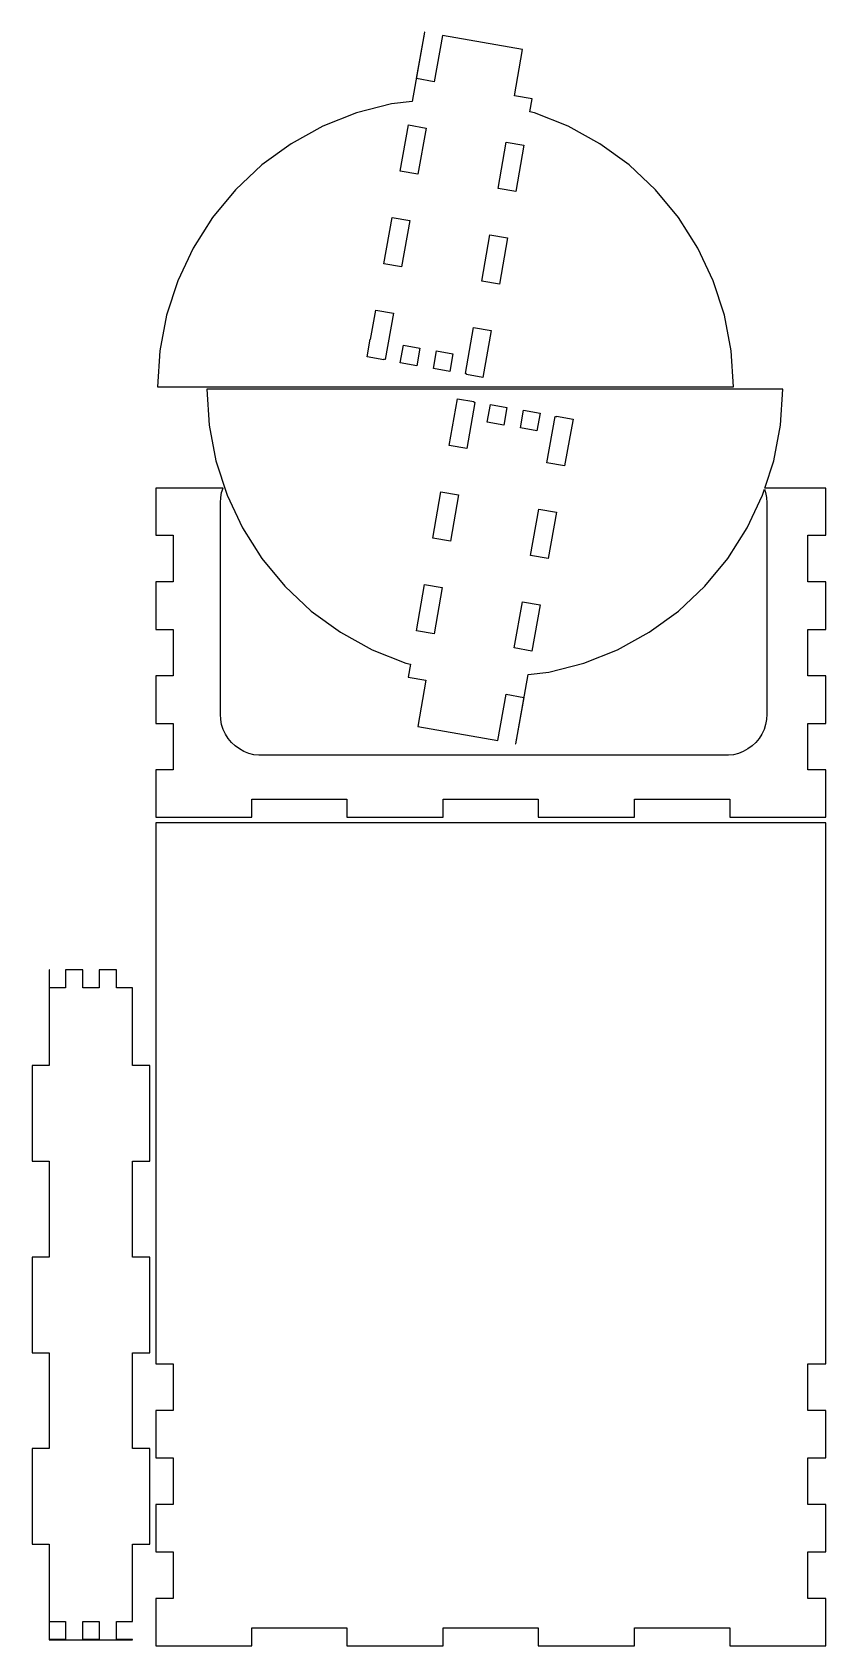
# Model space of a CAD drawing. Header units: metres. Extents: x -21 to 114, y -141 to 134.
import ezdxf

# ---------------------------------------------------------------- set-up
doc = ezdxf.new("R2010")
doc.units = ezdxf.units.M

msp = doc.modelspace()

# ---------------------------------------------------------------- linework, layer by layer
for p, q in [((45.7243, 133.549), (43.6508, 121.79)), ((44.3844, 125.662), (45.7735, 133.541)), ((45.7735, 133.541), (45.7243, 133.549)), ((48.7772, 133.011), (47.388, 125.132)), ((62.4168, 130.606), (48.7772, 133.011)), ((61.0276, 122.727), (62.4168, 130.606)), ((47.388, 125.132), (44.3844, 125.662)), ((40.1194, 121.344), (34.1593, 119.813)), ((43.6508, 121.79), (40.1194, 121.344)), ((64.0313, 122.198), (61.0276, 122.727)), ((63.6468, 120.018), (64.0313, 122.198)), ((34.1593, 119.813), (28.4379, 117.548)), ((64.4429, 119.813), (63.6468, 120.018)), ((70.1643, 117.548), (64.4429, 119.813)), ((28.4379, 117.548), (23.0456, 114.583)), ((41.606, 109.905), (42.9952, 117.784)), ((42.9952, 117.784), (45.9988, 117.254)), ((45.9988, 117.254), (44.6096, 109.376)), ((75.5566, 114.583), (70.1643, 117.548)), ((23.0456, 114.583), (18.0674, 110.967)), ((58.2492, 106.97), (59.6384, 114.849)), ((59.6384, 114.849), (62.6421, 114.319)), ((62.6421, 114.319), (61.2529, 106.441)), ((80.5349, 110.967), (75.5566, 114.583)), ((18.0674, 110.967), (13.5816, 106.754)), ((44.6096, 109.376), (41.606, 109.905)), ((85.0205, 106.754), (80.5349, 110.967)), ((13.5816, 106.754), (9.65929, 102.013)), ((61.2529, 106.441), (58.2492, 106.97)), ((88.9429, 102.013), (85.0205, 106.754)), ((9.65929, 102.013), (6.36208, 96.8174)), ((38.8276, 94.1482), (40.2168, 102.027)), ((40.2168, 102.027), (43.2204, 101.497)), ((92.2401, 96.8174), (88.9429, 102.013)), ((43.2204, 101.497), (41.8313, 93.6186)), ((55.4709, 91.2136), (56.86, 99.092)), ((56.86, 99.092), (59.8637, 98.5624)), ((6.36208, 96.8174), (3.74208, 91.2495)), ((59.8637, 98.5624), (58.4745, 90.6839)), ((94.8601, 91.2496), (92.2401, 96.8174)), ((41.8313, 93.6186), (38.8276, 94.1482)), ((3.74208, 91.2495), (1.84053, 85.3972)), ((58.4745, 90.6839), (55.4709, 91.2136)), ((96.7616, 85.3972), (94.8601, 91.2496)), ((1.84053, 85.3972), (0.6875, 79.3528)), ((36.5615, 81.2965), (37.4384, 86.2698)), ((37.4384, 86.2698), (40.4421, 85.7401)), ((40.4421, 85.7401), (39.0529, 77.8617)), ((97.9147, 79.3528), (96.7616, 85.3972)), ((52.6925, 75.4567), (54.0817, 83.3351)), ((54.0817, 83.3351), (57.0853, 82.8055)), ((57.0853, 82.8055), (55.6788, 74.8286)), ((35.9827, 78.3015), (36.5123, 81.3051)), ((36.5123, 81.3051), (36.5615, 81.2965)), ((41.6101, 77.3092), (42.1397, 80.3129)), ((42.1397, 80.3129), (44.9535, 79.8167)), ((44.9535, 79.8167), (44.4238, 76.8131)), ((0.6875, 79.3528), (0.30112, 73.2115)), ((38.7964, 77.8054), (35.9827, 78.3015)), ((38.8137, 77.9039), (38.7964, 77.8054)), ((39.0529, 77.8617), (38.8137, 77.9039)), ((44.4238, 76.8131), (41.6101, 77.3092)), ((47.2376, 76.317), (47.7672, 79.3206)), ((47.7672, 79.3206), (50.5809, 78.8245)), ((50.5809, 78.8245), (50.0513, 75.8208)), ((98.3011, 73.2115), (97.9147, 79.3528)), ((50.0513, 75.8208), (47.2376, 76.317)), ((52.8824, 75.4232), (52.6925, 75.4567)), ((52.865, 75.3247), (52.8824, 75.4232)), ((55.6788, 74.8286), (52.865, 75.3247)), ((0.30112, 73.2115), (98.3011, 73.2115)), ((106.699, 72.8193), (8.69893, 72.8193)), ((8.69893, 72.8193), (9.08531, 66.678)), ((106.312, 66.678), (106.699, 72.8193)), ((49.9147, 63.2253), (51.3212, 71.2022)), ((51.3212, 71.2022), (54.1349, 70.7061)), ((54.3075, 70.5741), (52.9183, 62.6956)), ((54.1349, 70.7061), (54.1176, 70.6076)), ((54.1176, 70.6076), (54.3075, 70.5741)), ((56.4191, 67.2063), (56.9487, 70.2099)), ((56.9487, 70.2099), (59.7624, 69.7138)), ((59.7624, 69.7138), (59.2328, 66.7102)), ((62.0465, 66.214), (62.5761, 69.2177)), ((62.5761, 69.2177), (65.3899, 68.7215)), ((65.3899, 68.7215), (64.8603, 65.7179)), ((9.08531, 66.678), (10.2384, 60.6335)), ((59.2328, 66.7102), (56.4191, 67.2063)), ((64.8603, 65.7179), (62.0465, 66.214)), ((66.5579, 60.2906), (67.9471, 68.1691)), ((67.9471, 68.1691), (68.1863, 68.1269)), ((68.1863, 68.1269), (68.2036, 68.2254)), ((68.2036, 68.2254), (71.0173, 67.7292)), ((71.0173, 67.7292), (70.4877, 64.7256)), ((105.159, 60.6335), (106.312, 66.678)), ((52.9183, 62.6956), (49.9147, 63.2253)), ((70.4385, 64.7343), (69.5616, 59.761)), ((70.4877, 64.7256), (70.4385, 64.7343)), ((10.2384, 60.6335), (12.1399, 54.7812)), ((103.654, 56), (105.159, 60.6335)), ((69.5616, 59.761), (66.5579, 60.2906)), ((11.4666, 56), (0, 56)), ((0, 56), (0, 47.95)), ((11.0552, 54.3773), (11.2199, 55.2408)), ((11.2199, 55.2408), (11.4666, 56)), ((47.1363, 47.4684), (48.5255, 55.3468)), ((48.5255, 55.3468), (51.5291, 54.8172)), ((103.258, 54.7812), (103.594, 55.8145)), ((103.594, 55.8145), (103.78, 55.2408)), ((114, 56), (103.654, 56)), ((103.78, 55.2408), (103.945, 54.3773)), ((114, 47.95), (114, 56)), ((11, 53.5), (11.0552, 54.3773)), ((11, 17.5), (11, 53.5)), ((12.1399, 54.7812), (14.7599, 49.2134)), ((51.5291, 54.8172), (50.1399, 46.9387)), ((63.7795, 44.5337), (65.1687, 52.4122)), ((65.1687, 52.4122), (68.1724, 51.8825)), ((100.638, 49.2134), (103.258, 54.7812)), ((103.945, 54.3773), (104, 53.5)), ((104, 53.5), (104, 17.5)), ((68.1724, 51.8825), (66.7832, 44.0041)), ((0, 47.95), (3, 47.95)), ((3, 47.95), (3, 40.05)), ((14.7599, 49.2134), (18.0571, 44.0179)), ((50.1399, 46.9387), (47.1363, 47.4684)), ((97.3407, 44.0178), (100.638, 49.2134)), ((110.95, 40.05), (110.95, 47.95)), ((110.95, 47.95), (114, 47.95)), ((18.0571, 44.0179), (21.9795, 39.2765)), ((66.7832, 44.0041), (63.7795, 44.5337)), ((93.4184, 39.2765), (97.3407, 44.0178)), ((3, 40.05), (0, 40.05)), ((0, 40.05), (0, 31.95)), ((21.9795, 39.2765), (26.4651, 35.0642)), ((44.3579, 31.7114), (45.7471, 39.5899)), ((45.7471, 39.5899), (48.7507, 39.0603)), ((48.7507, 39.0603), (47.3616, 31.1818)), ((88.9326, 35.0642), (93.4184, 39.2765)), ((114, 40.05), (110.95, 40.05)), ((114, 31.95), (114, 40.05)), ((61.0012, 28.7768), (62.3904, 36.6552)), ((62.3904, 36.6552), (65.394, 36.1256)), ((65.394, 36.1256), (64.0048, 28.2471)), ((26.4651, 35.0642), (31.4434, 31.4473)), ((83.9544, 31.4473), (88.9326, 35.0642)), ((0, 31.95), (3, 31.95)), ((3, 31.95), (3, 24.05)), ((31.4434, 31.4473), (36.8357, 28.4828)), ((47.3616, 31.1818), (44.3579, 31.7114)), ((78.5621, 28.4828), (83.9544, 31.4473)), ((110.95, 24.05), (110.95, 31.95)), ((110.95, 31.95), (114, 31.95)), ((36.8357, 28.4828), (42.5571, 26.2176)), ((64.0048, 28.2471), (61.0012, 28.7768)), ((72.8407, 26.2176), (78.5621, 28.4828)), ((42.5571, 26.2176), (43.3531, 26.0132)), ((43.3531, 26.0132), (42.9687, 23.833)), ((66.8806, 24.6873), (72.8407, 26.2176)), ((3, 24.05), (0, 24.05)), ((0, 24.05), (0, 15.95)), ((42.9687, 23.833), (45.9724, 23.3033)), ((45.9724, 23.3033), (44.5832, 15.4249)), ((61.2757, 12.4815), (63.3492, 24.2411)), ((63.3492, 24.2411), (66.8806, 24.6873)), ((114, 24.05), (110.95, 24.05)), ((114, 15.95), (114, 24.05)), ((58.2228, 13.0199), (59.612, 20.8983)), ((59.612, 20.8983), (62.6156, 20.3687)), ((62.6156, 20.3687), (61.2265, 12.4902)), ((11.0552, 16.6227), (11, 17.5)), ((11.2199, 15.7592), (11.0552, 16.6227)), ((103.945, 16.6227), (103.78, 15.7592)), ((104, 17.5), (103.945, 16.6227)), ((0, 15.95), (3, 15.95)), ((3, 15.95), (3, 8.04999)), ((11.4916, 14.9231), (11.2199, 15.7592)), ((11.8659, 14.1277), (11.4916, 14.9231)), ((12.3369, 13.3855), (11.8659, 14.1277)), ((44.5832, 15.4249), (58.2228, 13.0199)), ((103.134, 14.1277), (102.663, 13.3855)), ((103.508, 14.9231), (103.134, 14.1277)), ((103.78, 15.7592), (103.508, 14.9231)), ((110.95, 8.04999), (110.95, 15.95)), ((110.95, 15.95), (114, 15.95)), ((12.8972, 12.7082), (12.3369, 13.3855)), ((13.538, 12.1064), (12.8972, 12.7082)), ((14.2492, 11.5897), (13.538, 12.1064)), ((15.0195, 11.1662), (14.2492, 11.5897)), ((15.8369, 10.8426), (15.0195, 11.1662)), ((61.2265, 12.4902), (61.2757, 12.4815)), ((99.9805, 11.1662), (99.1631, 10.8426)), ((100.751, 11.5897), (99.9805, 11.1662)), ((101.462, 12.1064), (100.751, 11.5897)), ((102.103, 12.7082), (101.462, 12.1064)), ((102.663, 13.3855), (102.103, 12.7082)), ((16.6883, 10.624), (15.8369, 10.8426)), ((17.5605, 10.5138), (16.6883, 10.624)), ((97.4395, 10.5138), (17.5605, 10.5138)), ((98.3117, 10.624), (97.4395, 10.5138)), ((99.1631, 10.8426), (98.3117, 10.624)), ((3, 8.04999), (0, 8.04999)), ((0, 8.04999), (0, 0)), ((114, 8.04999), (110.95, 8.04999)), ((114, 0), (114, 8.04999)), ((16.3357, 3.04999), (32.5214, 3.04999)), ((16.3357, 0), (16.3357, 3.04999)), ((32.5214, 3.04999), (32.5214, 0)), ((48.9071, 0), (48.9071, 3.04999)), ((48.9071, 3.04999), (65.0928, 3.04999)), ((65.0928, 3.04999), (65.0928, 0)), ((81.4786, 0), (81.4786, 3.04999)), ((81.4786, 3.04999), (97.6643, 3.04999)), ((97.6643, 3.04999), (97.6643, 0)), ((0, 0), (16.3357, 0)), ((32.5214, 0), (48.9071, 0)), ((65.0928, 0), (81.4786, 0)), ((97.6643, 0), (114, 0)), ((114, -1), (0, -1)), ((0, -1), (0, -93.05)), ((114, -93.05), (114, -1)), ((-18.0928, -26), (-18.1, -26)), ((-18.1, -26), (-18.1, -42.2857)), ((-18.0928, -29.05), (-18.0928, -26)), ((-12.3785, -26), (-15.3357, -26)), ((-15.3357, -26), (-15.3357, -29.05)), ((-12.3785, -29.05), (-12.3785, -26)), ((-6.66426, -26), (-9.6214, -26)), ((-9.6214, -26), (-9.6214, -29.05)), ((-6.66426, -29.05), (-6.66426, -26)), ((-15.3357, -29.05), (-18.0928, -29.05)), ((-9.6214, -29.05), (-12.3785, -29.05)), ((-3.94997, -29.05), (-6.66426, -29.05)), ((-3.94997, -42.2857), (-3.94997, -29.05)), ((-18.1, -42.2857), (-21, -42.2857)), ((-21, -42.2857), (-21, -58.5714)), ((-0.99999, -42.2857), (-3.94997, -42.2857)), ((-0.99999, -58.5714), (-0.99999, -42.2857)), ((-21, -58.5714), (-18.1, -58.5714)), ((-18.1, -58.5714), (-18.1, -74.8571)), ((-3.94997, -74.8571), (-3.94997, -58.5714)), ((-3.94997, -58.5714), (-0.99999, -58.5714)), ((-18.1, -74.8571), (-21, -74.8571)), ((-21, -74.8571), (-21, -91.1429)), ((-0.99999, -74.8571), (-3.94997, -74.8571)), ((-0.99999, -91.1429), (-0.99999, -74.8571)), ((-21, -91.1429), (-18.1, -91.1429)), ((-18.1, -91.1429), (-18.1, -107.429)), ((-3.94997, -107.429), (-3.94997, -91.1429)), ((-3.94997, -91.1429), (-0.99999, -91.1429)), ((0, -93.05), (3, -93.05)), ((3, -93.05), (3, -100.95)), ((110.95, -100.95), (110.95, -93.05)), ((110.95, -93.05), (114, -93.05)), ((3, -100.95), (0, -100.95)), ((0, -100.95), (0, -109.05)), ((114, -100.95), (110.95, -100.95)), ((114, -109.05), (114, -100.95)), ((-18.1, -107.429), (-21, -107.429)), ((-21, -107.429), (-21, -123.714)), ((-0.99999, -107.429), (-3.94997, -107.429)), ((-0.99999, -123.714), (-0.99999, -107.429)), ((0, -109.05), (3, -109.05)), ((3, -109.05), (3, -116.95)), ((110.95, -116.95), (110.95, -109.05)), ((110.95, -109.05), (114, -109.05)), ((3, -116.95), (0, -116.95)), ((0, -116.95), (0, -125.05)), ((114, -116.95), (110.95, -116.95)), ((114, -125.05), (114, -116.95)), ((-21, -123.714), (-18.1, -123.714)), ((-18.1, -123.714), (-18.1, -140)), ((-3.94998, -136.9), (-3.94997, -123.714)), ((-3.94997, -123.714), (-0.99999, -123.714)), ((0, -125.05), (3, -125.05)), ((3, -125.05), (3, -132.95)), ((110.95, -132.95), (110.95, -125.05)), ((110.95, -125.05), (114, -125.05)), ((3, -132.95), (0, -132.95)), ((0, -132.95), (0, -141)), ((114, -132.95), (110.95, -132.95)), ((114, -141), (114, -132.95)), ((-18.0928, -139.95), (-18.0928, -136.9)), ((-18.0928, -136.9), (-15.3357, -136.9)), ((-15.3357, -136.9), (-15.3357, -139.95)), ((-12.3786, -139.95), (-12.3786, -136.9)), ((-12.3786, -136.9), (-9.62141, -136.9)), ((-9.62141, -136.9), (-9.62141, -139.95)), ((-6.66428, -139.95), (-6.66428, -136.9)), ((-6.66428, -136.9), (-3.94998, -136.9)), ((-18.1, -140), (-3.94998, -140)), ((-15.3357, -139.95), (-18.0928, -139.95)), ((-9.62141, -139.95), (-12.3786, -139.95)), ((-3.94998, -139.95), (-6.66428, -139.95)), ((-3.94998, -140), (-3.94998, -139.95)), ((16.3357, -137.95), (32.5214, -137.95)), ((16.3357, -141), (16.3357, -137.95)), ((32.5214, -137.95), (32.5214, -141)), ((48.9071, -141), (48.9071, -137.95)), ((48.9071, -137.95), (65.0928, -137.95)), ((65.0928, -137.95), (65.0928, -141)), ((81.4786, -141), (81.4786, -137.95)), ((81.4786, -137.95), (97.6643, -137.95)), ((97.6643, -137.95), (97.6643, -141)), ((0, -141), (16.3357, -141)), ((32.5214, -141), (48.9071, -141)), ((65.0928, -141), (81.4786, -141)), ((97.6643, -141), (114, -141))]:
    msp.add_line(p, q)

doc.saveas('drawing.dxf')
